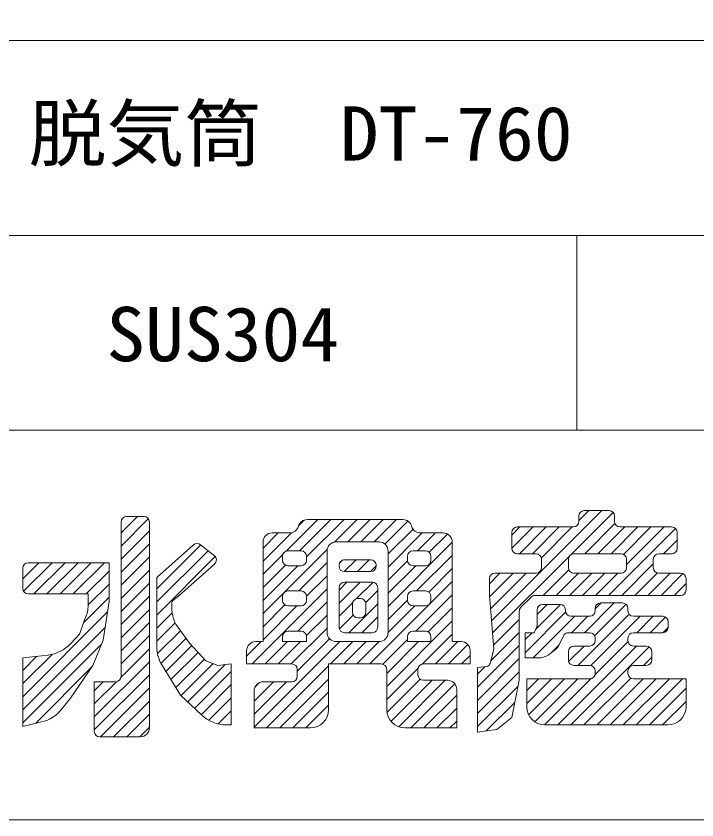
# Model space of a CAD drawing. Units: millimetres, scale not verified. Extents: x -190 to 190, y -305 to 303.
# Drawn here: x -86.3 to 18.5, y -304.8 to -181 of the extents above; entities that cross this region are included whole.
import ezdxf
from ezdxf.enums import TextEntityAlignment as Align

# ---------------------------------------------------------------- set-up
doc = ezdxf.new("R2010")
doc.units = ezdxf.units.MM
doc.header["$LTSCALE"] = 0.5
for name, color, linetype, lineweight in [('0-1_図面枠', 5, 'Continuous', 18), ('0-2_形状', 7, 'Continuous', 18), ('0-4_GREEN', 7, 'Continuous', 18)]:
    doc.layers.add(name, color=color, linetype=linetype, lineweight=lineweight)
doc.styles.add('ＭＳ ゴシック', font='')
doc.styles.get('ＭＳ ゴシック').set_extended_font_data('MS Gothic')

msp = doc.modelspace()

# ---------------------------------------------------------------- linework, layer by layer
at = {"layer": '0-1_図面枠'}
msp.add_lwpolyline([(-190.0007, -304.7643), (189.9993, -304.7643), (189.9993, 249.2357), (-190.0007, 249.2357)], close=True, dxfattribs=at)
at = {"layer": '0-2_形状'}
for p, q in [((-190.0007, -184.7643), (189.9993, -184.7643)), ((-190.0007, -214.7643), (189.9993, -214.7643)), ((-0.0007, -214.7643), (-0.0007, -244.7643)), ((-190.0007, -244.7643), (189.9993, -244.7643))]:
    msp.add_line(p, q, dxfattribs=at)
at = {"layer": '0-4_GREEN'}
for p, q in [((-13.1378, -274.1149), (3.8328, -257.1443)), ((-0.9482, -263.9419), (5.5769, -257.4167)), ((0.2961, -258.6644), (1.8162, -257.1443)), ((4.9558, -257.1443), (1.1402, -257.1443)), ((-70.1784, -260.5752), (-67.6595, -258.0562)), ((-70.1784, -262.5918), (-65.986, -258.3993)), ((-69.9957, -258.3758), (-69.8588, -258.239)), ((-66.6653, -258.0562), (-69.3343, -258.0562)), ((-44.738, -263.3669), (-39.8904, -258.5192)), ((-42.8368, -259.4491), (-41.9903, -258.6026)), ((-42.6861, -263.3316), (-37.8738, -258.5192)), ((-41.6166, -264.2787), (-35.8572, -258.5192)), ((-26.7958, -258.5192), (-41.5132, -258.5192)), ((-37.2997, -261.9783), (-33.8406, -258.5192)), ((-35.2614, -261.9567), (-31.824, -258.5192)), ((-33.2449, -261.9567), (-29.8075, -258.5192)), ((-31.2283, -261.9567), (-27.7909, -258.5192)), ((0.2961, -257.9884), (0.2961, -258.8209)), ((5.8, -258.8209), (5.8, -257.9884)), ((-70.1784, -258.9004), (-70.1784, -282.6489)), ((-65.8211, -283.8974), (-65.8211, -258.9004)), ((-29.55, -262.2949), (-26.0125, -258.7575)), ((-10.0238, -262.9345), (-6.7543, -259.665)), ((-10.0238, -260.9179), (-8.7709, -259.665)), ((-0.5481, -259.665), (-9.1796, -259.665)), ((-8.8626, -263.7899), (-4.7377, -259.665)), ((-6.846, -263.7899), (-2.7211, -259.665)), ((-5.4637, -264.4242), (-0.7046, -259.665)), ((1.2203, -263.7899), (5.8649, -259.1454)), ((3.2369, -263.7899), (7.3618, -259.665)), ((5.2535, -263.7899), (9.3783, -259.665)), ((14.5877, -259.665), (6.6442, -259.665)), ((7.1766, -263.8834), (11.3949, -259.665)), ((7.6346, -265.4419), (13.4115, -259.665)), ((-70.1784, -264.6083), (-65.8211, -260.2511)), ((-48.3219, -264.9342), (-43.9403, -260.5526)), ((-48.3219, -262.9176), (-45.986, -260.5817)), ((-44.2249, -260.5817), (-46.915, -260.5817)), ((-29.0582, -263.8197), (-25.2298, -259.9914)), ((-29.0582, -265.8363), (-23.8036, -260.5817)), ((-24.5369, -263.3316), (-21.787, -260.5817)), ((-20.6039, -260.5817), (-24.0841, -260.5817)), ((-22.7421, -263.5534), (-19.938, -260.7493)), ((-10.0238, -260.5092), (-10.0238, -262.9458)), ((4.8867, -270.2064), (15.1827, -259.9104)), ((15.4319, -262.9458), (15.4319, -260.5092)), ((-70.1784, -266.6249), (-65.8211, -262.2676)), ((-48.3219, -261.9886), (-48.3219, -277.3104)), ((-37.0538, -261.9567), (-30.4651, -261.9567)), ((-29.0582, -271.886), (-19.197, -262.0248)), ((-19.197, -277.3104), (-19.197, -261.9886)), ((13.3198, -263.7899), (15.4319, -261.6779)), ((-64.6745, -269.1873), (-57.9027, -262.4155)), ((-64.6745, -267.4518), (-59.0145, -262.4245)), ((-64.6745, -271.2039), (-56.782, -263.3114)), ((-57.9268, -262.3962), (-55.8249, -264.0765)), ((-45.0318, -269.7104), (-38.439, -263.1177)), ((-42.4608, -263.3316), (-44.4964, -263.3316)), ((-38.4607, -275.9035), (-38.4607, -263.3636)), ((-29.0582, -263.3636), (-29.0582, -275.9035)), ((-23.3124, -263.3316), (-25.2327, -263.3316)), ((-70.1784, -268.6415), (-65.8211, -264.2842)), ((-64.6745, -273.2205), (-55.6796, -264.2256)), ((-48.3219, -266.9508), (-45.3053, -263.9342)), ((-45.3406, -264.1758), (-45.3406, -264.7791)), ((-41.6166, -264.7791), (-41.6166, -264.1758)), ((-36.5878, -265.2996), (-36.033, -264.7448)), ((-35.811, -266.5394), (-33.9782, -264.7066)), ((-31.737, -264.7066), (-35.7819, -264.7066)), ((-33.7949, -266.5399), (-31.9616, -264.7066)), ((-26.0769, -264.1758), (-26.0769, -264.7791)), ((-24.6745, -269.5189), (-19.197, -264.0414)), ((-22.4682, -264.7791), (-22.4682, -264.1758)), ((-12.9825, -275.9762), (-1.1573, -264.151)), ((-9.1796, -263.7899), (-6.2813, -263.7899)), ((-5.4372, -264.6341), (-5.4372, -265.9249)), ((-1.3092, -265.9249), (-1.3092, -264.6341)), ((-0.4651, -263.7899), (6.7905, -263.7899)), ((7.6346, -264.6341), (7.6346, -265.9249)), ((11.7626, -265.9249), (11.7626, -264.6341)), ((12.6067, -263.7899), (14.5877, -263.7899)), ((-85.3142, -267.6446), (-82.8298, -265.1602)), ((-85.3142, -266.0044), (-85.3142, -269.1284)), ((-85.202, -269.549), (-80.8132, -265.1602)), ((-83.609, -269.9726), (-78.7966, -265.1602)), ((-81.5924, -269.9726), (-76.78, -265.1602)), ((-79.5758, -269.9726), (-74.7634, -265.1602)), ((-77.5592, -269.9726), (-72.7469, -265.1602)), ((-48.3219, -268.9673), (-44.8837, -265.5292)), ((-48.3219, -270.9839), (-42.9612, -265.6232)), ((-44.4964, -265.6232), (-42.4608, -265.6232)), ((-42.8237, -269.5189), (-38.4607, -265.1559)), ((-36.626, -265.5507), (-36.626, -265.6957)), ((-31.7783, -266.5399), (-30.8928, -265.6543)), ((-30.8928, -265.6957), (-30.8928, -265.5507)), ((-29.0582, -267.8529), (-26.0723, -264.867)), ((-29.0582, -269.8694), (-24.8119, -265.6232)), ((-25.2327, -265.6232), (-23.3124, -265.6232)), ((-22.8179, -269.6789), (-19.197, -266.058)), ((6.9033, -270.2064), (11.7626, -265.3471)), ((-75.5426, -269.9726), (-72.013, -266.443)), ((-70.1784, -270.6581), (-65.8211, -266.3008)), ((-41.6173, -270.3291), (-38.4607, -267.1725)), ((-35.7819, -266.5399), (-31.737, -266.5399)), ((-13.4637, -268.3911), (-11.8417, -266.769)), ((-13.4482, -270.3921), (-9.8251, -266.769)), ((-13.293, -272.2535), (-7.8085, -266.769)), ((-6.2813, -266.769), (-12.6196, -266.769)), ((-5.1962, -270.2064), (-1.2428, -266.2531)), ((-3.1796, -270.2064), (0.2578, -266.769)), ((-1.163, -270.2064), (2.2744, -266.769)), ((6.7905, -266.769), (-0.4651, -266.769)), ((0.8536, -270.2064), (4.291, -266.769)), ((2.8701, -270.2064), (6.3075, -266.769)), ((8.9199, -270.2064), (12.3865, -266.7398)), ((10.9365, -270.2064), (14.3739, -266.769)), ((15.9637, -266.769), (12.6067, -266.769)), ((12.953, -270.2064), (16.3142, -266.8452)), ((-75.2273, -271.6738), (-72.013, -268.4596)), ((-70.1784, -272.6747), (-65.8211, -268.3174)), ((-64.6745, -278.074), (-64.6745, -267.4518)), ((-36.626, -271.3876), (-33.3824, -268.144)), ((-36.626, -269.371), (-35.399, -268.144)), ((-31.5076, -268.144), (-35.7819, -268.144)), ((-33.9084, -270.6865), (-31.3762, -268.1543)), ((-31.8702, -280.7478), (-19.197, -268.0746)), ((-13.4637, -267.6132), (-13.4637, -270.2064)), ((14.9696, -270.2064), (16.8078, -268.3682)), ((16.8078, -269.3623), (16.8078, -267.6132)), ((-50.0194, -280.7478), (-38.4607, -269.1891)), ((-42.4608, -269.5189), (-44.4964, -269.5189)), ((-36.626, -268.9881), (-36.626, -275.0913)), ((-32.5206, -271.3153), (-30.6635, -269.4582)), ((-30.6635, -275.0913), (-30.6635, -268.9881)), ((-23.3124, -269.5189), (-25.2327, -269.5189)), ((-84.47, -269.9726), (-75.2237, -269.9726)), ((-75.9406, -274.4037), (-72.013, -270.4761)), ((-75.2237, -271.4721), (-75.2237, -269.9726)), ((-70.1784, -274.6912), (-65.8211, -270.334)), ((-48.3219, -273.0005), (-45.1491, -269.8277)), ((-45.3406, -270.3631), (-45.3406, -270.9664)), ((-41.6166, -270.9664), (-41.6166, -270.3631)), ((-33.3423, -270.6647), (-33.7179, -270.6647)), ((-29.0582, -273.9026), (-26.0769, -270.9213)), ((-26.0769, -270.3631), (-26.0769, -270.9664)), ((-24.8121, -275.7063), (-19.197, -270.0911)), ((-22.4682, -270.9664), (-22.4682, -270.3631)), ((-7.0604, -270.4535), (-8.6297, -272.0216)), ((15.9637, -270.2064), (-6.4637, -270.2064)), ((-62.3812, -271.5243), (-62.3812, -271.9913)), ((-48.3219, -275.0171), (-44.97, -271.6652)), ((-48.3219, -277.0337), (-43.0988, -271.8105)), ((-44.4964, -271.8105), (-42.4608, -271.8105)), ((-42.9613, -275.7063), (-38.4607, -271.2056)), ((-36.626, -273.4042), (-34.5403, -271.3184)), ((-35.1242, -275.9354), (-30.6635, -271.4747)), ((-34.5621, -271.5089), (-34.5621, -272.7997)), ((-32.4981, -272.7997), (-32.4981, -271.5089)), ((-29.0582, -275.9193), (-24.9495, -271.8105)), ((-25.2327, -271.8105), (-23.3124, -271.8105)), ((-22.902, -275.8127), (-19.197, -272.1077)), ((-6.3369, -275.3803), (-2.541, -271.5844)), ((-6.1252, -273.152), (-4.5546, -271.5814)), ((-2.612, -271.5814), (-5.281, -271.5814)), ((1.1743, -275.9354), (5.7575, -271.3522)), ((2.7278, -276.3985), (7.5701, -271.5562)), ((2.8187, -272.2744), (3.7409, -271.3522)), ((2.8187, -272.1964), (2.8187, -272.5705)), ((7.0198, -271.3522), (3.6629, -271.3522)), ((7.864, -272.5705), (7.864, -272.1964)), ((-85.3142, -285.7939), (-72.2631, -272.7428)), ((-70.1784, -276.7078), (-65.8211, -272.3505)), ((-64.6745, -275.2371), (-62.3115, -272.8741)), ((-41.6314, -276.393), (-38.4607, -273.2222)), ((-36.5778, -275.3725), (-34.4408, -273.2355)), ((-33.1076, -275.9354), (-30.6635, -273.4913)), ((-7.9598, -279.0198), (-1.737, -272.7969)), ((-6.7546, -279.8312), (-0.3381, -273.4147)), ((-6.1252, -272.4255), (-6.1252, -275.0188)), ((-1.7679, -272.5705), (-1.7679, -272.4255)), ((1.9746, -273.4147), (-0.9237, -273.4147)), ((-0.8423, -275.9354), (1.6785, -273.4147)), ((0.1659, -280.977), (8.0472, -273.0957)), ((2.1615, -280.9979), (9.7448, -273.4147)), ((13.2117, -273.4147), (8.7081, -273.4147)), ((9.2406, -275.9354), (11.7614, -273.4147)), ((-70.1784, -278.7244), (-65.8211, -274.3671)), ((-64.6745, -277.2536), (-61.8336, -274.4128)), ((-33.7179, -273.6438), (-33.3423, -273.6438)), ((-29.2875, -284.2148), (-19.197, -274.1243)), ((-12.8273, -277.8376), (-8.8771, -273.8874)), ((11.2572, -275.9354), (13.6533, -273.5394)), ((14.0559, -275.0913), (14.0559, -274.2588)), ((-85.3142, -287.8104), (-72.6301, -275.1264)), ((-64.568, -279.1637), (-61.0484, -275.6441)), ((-42.4608, -275.7063), (-44.4964, -275.7063)), ((-43.9697, -280.7478), (-38.4607, -275.2388)), ((-35.7819, -275.9354), (-31.5076, -275.9354)), ((-23.3124, -275.7063), (-25.2327, -275.7063)), ((-13.2811, -280.3079), (-8.8771, -275.9039)), ((-7.9598, -277.0032), (-6.892, -275.9354)), ((-1.3161, -275.9354), (1.9746, -275.9354)), ((8.7081, -275.9354), (13.2117, -275.9354)), ((13.2762, -275.933), (14.0534, -275.1558)), ((-70.1784, -280.741), (-65.8211, -276.3837)), ((-64.046, -280.6583), (-60.1837, -276.7961)), ((-45.3406, -276.5504), (-45.3406, -277.3104)), ((-43.0473, -281.842), (-38.0757, -276.8704)), ((-41.6166, -277.3104), (-41.6166, -276.5504)), ((-29.8892, -280.7834), (-26.0769, -276.971)), ((-26.0769, -276.5504), (-26.0769, -277.3104)), ((-23.8281, -280.772), (-19.197, -276.1409)), ((-22.4682, -277.3104), (-22.4682, -276.5504)), ((2.8187, -276.7796), (2.8187, -277.1537)), ((7.864, -277.1537), (7.864, -276.7796)), ((-85.3142, -289.827), (-73.1874, -277.7002)), ((-70.1865, -282.7657), (-65.8211, -278.4003)), ((-63.2837, -281.9126), (-59.2832, -277.9121)), ((-50.8445, -279.5563), (-48.5986, -277.3104)), ((-49.6979, -290.5091), (-36.4991, -277.3104)), ((-48.3219, -277.3104), (-49.4376, -277.3104)), ((-48.0028, -280.7478), (-44.5654, -277.3104)), ((-45.9863, -280.7478), (-42.5489, -277.3104)), ((-41.6166, -277.3104), (-45.3406, -277.3104)), ((-37.9199, -280.7478), (-34.4825, -277.3104)), ((-30.4651, -277.3104), (-37.0538, -277.3104)), ((-35.9034, -280.7478), (-32.466, -277.3104)), ((-33.8868, -280.7478), (-30.4493, -277.3103)), ((-29.2875, -282.1982), (-24.3996, -277.3104)), ((-22.4682, -277.3104), (-26.0769, -277.3104)), ((-21.7873, -280.7478), (-18.3499, -277.3104)), ((-19.7707, -280.7478), (-16.8028, -277.7799)), ((-17.8519, -277.3104), (-19.197, -277.3104)), ((-15.2984, -284.3418), (-8.8771, -277.9205)), ((-3.8991, -278.9922), (-2.7263, -277.8194)), ((-2.9508, -290.1434), (9.1947, -277.9979)), ((-1.2678, -280.3941), (1.1284, -277.9979)), ((-0.9342, -290.1434), (11.1029, -278.1063)), ((1.9746, -277.9979), (-0.4651, -277.9979)), ((2.7989, -282.3772), (7.8766, -277.2994)), ((10.6891, -277.9979), (8.7081, -277.9979)), ((-85.3142, -283.7773), (-80.809, -279.2721)), ((-85.3142, -281.7607), (-83.1279, -279.5744)), ((-62.5077, -283.1532), (-58.3184, -278.9638)), ((-50.8445, -278.7173), (-50.8445, -280.7478)), ((-17.7541, -280.7478), (-16.445, -279.4387)), ((-16.445, -280.7478), (-16.445, -278.7173)), ((-1.3092, -278.842), (-1.3092, -280.1328)), ((10.2488, -280.977), (11.5332, -279.6925)), ((11.5332, -280.1328), (11.5332, -278.842)), ((-74.3063, -288.9021), (-65.8211, -280.4169)), ((-61.7318, -284.3938), (-57.3535, -280.0156)), ((-60.9394, -285.6181), (-56.0151, -280.6938)), ((-59.9062, -286.6014), (-54.1528, -280.848)), ((-50.8445, -280.7478), (-43.8914, -280.7478)), ((-38.2314, -287.7878), (-38.2314, -280.7478)), ((-38.2314, -280.7478), (-30.1316, -280.7478)), ((-23.6274, -280.7478), (-16.445, -280.7478)), ((-15.2984, -286.3583), (-8.8771, -279.9371)), ((-7.9598, -279.8312), (-5.9434, -279.8312)), ((-83.3777, -289.9071), (-74.735, -281.2645)), ((-58.8729, -287.5847), (-53.208, -281.9198)), ((-47.7738, -290.6017), (-38.2314, -281.0592)), ((-43.0473, -281.592), (-43.0473, -282.6536)), ((-29.2875, -286.2314), (-24.4474, -281.3913)), ((-29.2875, -281.592), (-29.2875, -287.7878)), ((-24.4716, -282.4244), (-24.4716, -281.592)), ((-15.2984, -282.3252), (-14.159, -281.1858)), ((-15.2984, -288.3749), (-8.8771, -281.9537)), ((-0.4651, -280.977), (1.9746, -280.977)), ((2.8187, -281.8211), (2.8187, -282.1952)), ((7.864, -282.1952), (7.864, -281.8211)), ((8.7081, -280.977), (10.6891, -280.977)), ((-74.3063, -290.9187), (-65.8211, -282.4335)), ((-45.7573, -290.6017), (-38.2314, -283.0758)), ((-29.2548, -288.2153), (-24.1369, -283.0974)), ((-28.6247, -289.6018), (-22.2915, -283.2686)), ((-27.4377, -290.4314), (-20.2749, -283.2686)), ((-19.9159, -283.2686), (-23.6274, -283.2686)), ((-7.7305, -286.8568), (-3.9131, -283.0394)), ((-7.7305, -284.8402), (-5.9297, -283.0394)), ((-7.4373, -288.5801), (-1.8965, -283.0394)), ((-6.4977, -289.6572), (0.1201, -283.0394)), ((-4.9669, -290.1429), (2.1565, -283.0196)), ((1.0824, -290.1434), (8.2946, -282.9312)), ((3.099, -290.1434), (10.203, -283.0394)), ((5.1156, -290.1434), (12.2195, -283.0394)), ((7.1321, -290.1434), (14.2361, -283.0394)), ((9.1487, -290.1434), (16.2527, -283.0394)), ((-74.3063, -286.8855), (-70.9058, -283.4849)), ((-74.3063, -284.8689), (-72.9305, -283.493)), ((-73.3431, -291.972), (-65.8211, -284.45)), ((-65.8211, -290.565), (-65.8211, -283.493)), ((-57.8397, -288.568), (-53.208, -283.9364)), ((-49.6979, -288.4925), (-44.703, -283.4977)), ((-49.6979, -286.476), (-46.7196, -283.4977)), ((-49.5804, -284.342), (-48.8536, -283.6151)), ((-43.8914, -283.4977), (-48.2909, -283.4977)), ((-25.5915, -290.6017), (-18.8037, -283.8139)), ((-15.2984, -290.3915), (-9.0527, -284.1458)), ((11.1653, -290.1434), (16.8078, -284.5008)), ((-49.6979, -284.9046), (-49.6979, -290.6017)), ((-43.7407, -290.6017), (-38.2314, -285.0924)), ((-23.5749, -290.6017), (-18.509, -285.5358)), ((-71.3265, -291.972), (-65.8211, -286.4666)), ((-56.6809, -289.4258), (-53.208, -285.9529)), ((-41.7241, -290.6017), (-38.2314, -287.109)), ((-13.9549, -291.0647), (-9.5573, -286.667)), ((13.1819, -290.1434), (16.8078, -286.5174)), ((-55.2277, -289.9892), (-53.208, -287.9695)), ((-21.5583, -290.6017), (-18.509, -287.5524)), ((-69.3099, -291.972), (-65.8211, -288.4832)), ((-19.5417, -290.6017), (-18.509, -289.569)), ((-85.3142, -290.3678), (-82.4069, -289.6761)), ((-67.2933, -291.972), (-65.8211, -290.4998)), ((-53.3606, -290.1387), (-53.208, -289.9861)), ((-49.6979, -290.6017), (-41.0452, -290.6017)), ((-4.9166, -290.1434), (13.994, -290.1434)), ((-73.4622, -291.972), (-67.2281, -291.972))]:
    msp.add_line(p, q, dxfattribs=at)
for points in [[(-72.013, -269.9726), (-72.013, -265.1602), (-84.47, -265.1602)], [(-55.7914, -265.367), (-61.2345, -270.2017), (-62.0641, -270.8649)], [(-79.2856, -287.6798), (-77.9756, -286.0138), (-74.5357, -280.9723), (-72.9304, -277.0765), (-72.013, -271.1184), (-72.013, -269.9726)], [(-13.3767, -280.6582), (-12.7757, -278.4562), (-13.4637, -270.2064)], [(-77.9355, -277.606), (-76.5996, -276.1599), (-75.5825, -273.4494)], [(-8.8771, -272.6187), (-8.8771, -283.2686), (-10.0238, -288.9976), (-12.3171, -290.8309), (-15.2984, -291.2564)], [(-61.2544, -275.3695), (-59.6292, -277.5349), (-57.1066, -280.2848), (-55.272, -280.9723), (-53.208, -280.7431), (-53.208, -290.1387), (-53.9394, -290.1387)], [(-7.9598, -279.8312), (-7.9598, -275.9354), (-6.5838, -275.9354), (-6.1252, -274.9042)], [(-4.2167, -279.239), (-2.9145, -278.227), (-2.0825, -276.4256)], [(-85.3142, -290.3678), (-85.3142, -279.8265), (-81.4248, -279.378)], [(-57.8191, -288.5876), (-61.0052, -285.5555), (-63.8181, -281.0582)], [(-15.2984, -291.2564), (-15.2984, -281.2786), (-13.7439, -281.152)], [(1.9746, -283.0394), (-7.7305, -283.0394), (-7.7305, -287.3295)], [(16.8078, -287.3295), (16.8078, -283.0394), (8.7081, -283.0394)], [(-71.0226, -283.493), (-74.3063, -283.493), (-74.3063, -291.1278)], [(-26.4736, -290.6017), (-18.509, -290.6017), (-18.509, -284.6755)]]:
    msp.add_lwpolyline(points, dxfattribs=at)
for centre, radius, start, end in [((1.1402, -257.9884), 0.8441, 90, 180), ((4.9558, -257.9884), 0.8441, 0, 90), ((-69.3343, -258.9004), 0.8441, 90, 180), ((-66.6653, -258.9004), 0.8441, 0, 90), ((-41.5132, -259.9262), 1.4069, 90, 164.51187), ((-26.7958, -259.9262), 1.4069, 15.48813, 90), ((-44.2249, -259.1748), 1.4069, 270, 344.51187), ((-24.0841, -259.1748), 1.4069, 195.48813, 270), ((-9.1796, -260.5092), 0.8441, 90, 180), ((-0.5481, -258.8209), 0.8441, 270, 0), ((6.6442, -258.8209), 0.8441, 180, 270), ((14.5877, -260.5092), 0.8441, 0, 90), ((-46.915, -261.9886), 1.4069, 90, 180), ((-20.6039, -261.9886), 1.4069, 0, 90), ((-58.4539, -263.0556), 0.8441, 51.36087, 131.61248), ((-37.0538, -263.3636), 1.4069, 90, 180), ((-30.4651, -263.3636), 1.4069, 0, 90), ((-44.4964, -264.1758), 0.8441, 90, 180), ((-42.4608, -264.1758), 0.8441, 0, 90), ((-25.2327, -264.1758), 0.8441, 90, 180), ((-23.3124, -264.1758), 0.8441, 0, 90), ((-9.1796, -262.9458), 0.8441, 180, 270), ((14.5877, -262.9458), 0.8441, 270, 0), ((-56.352, -264.7359), 0.8441, 311.61249, 51.36087), ((-44.4964, -264.7791), 0.8441, 180, 270), ((-42.4608, -264.7791), 0.8441, 270, 0), ((-35.7819, -265.5507), 0.8441, 90, 180), ((-31.737, -265.5507), 0.8441, 0, 90), ((-25.2327, -264.7791), 0.8441, 180, 270), ((-23.3124, -264.7791), 0.8441, 270, 0), ((-6.2813, -264.6341), 0.8441, 0, 90), ((-0.4651, -264.6341), 0.8441, 90, 180), ((6.7905, -264.6341), 0.8441, 0, 90), ((12.6067, -264.6341), 0.8441, 90, 180), ((-84.47, -266.0044), 0.8441, 90, 180), ((-35.7819, -265.6957), 0.8441, 180, 270), ((-31.737, -265.6957), 0.8441, 270, 0), ((-6.2813, -265.9249), 0.8441, 270, 0), ((-0.4651, -265.9249), 0.8441, 180, 270), ((6.7905, -265.9249), 0.8441, 270, 0), ((12.6067, -265.9249), 0.8441, 180, 270), ((-12.6196, -267.6132), 0.8441, 90, 180), ((15.9637, -267.6132), 0.8441, 0, 90), ((-35.7819, -268.9881), 0.8441, 90, 180), ((-31.5076, -268.9881), 0.8441, 0, 90), ((-84.47, -269.1284), 0.8441, 180, 270), ((-44.4964, -270.3631), 0.8441, 90, 180), ((-42.4608, -270.3631), 0.8441, 0, 90), ((-25.2327, -270.3631), 0.8441, 90, 180), ((-23.3124, -270.3631), 0.8441, 0, 90), ((15.9637, -269.3623), 0.8441, 270, 0), ((-61.537, -271.5243), 0.8442, 128.63913, 180), ((-44.4964, -270.9664), 0.8441, 180, 270), ((-42.4608, -270.9664), 0.8441, 270, 0), ((-33.7179, -271.5089), 0.8441, 90, 180), ((-33.3423, -271.5089), 0.8441, 0, 90), ((-25.2327, -270.9664), 0.8441, 180, 270), ((-23.3124, -270.9664), 0.8441, 270, 0), ((-6.4637, -271.0506), 0.8441, 90, 134.9788), ((-80.8514, -271.4721), 5.6277, 339.43001, 360), ((-56.7535, -271.9913), 5.6277, 180, 216.89025), ((-8.033, -272.6187), 0.8441, 134.9788, 180), ((-5.281, -272.4255), 0.8441, 90, 180), ((-2.612, -272.4255), 0.8441, 0, 90), ((3.6629, -272.1964), 0.8441, 90, 180), ((7.0198, -272.1964), 0.8441, 0, 90), ((-33.7179, -272.7997), 0.8441, 180, 270), ((-33.3423, -272.7997), 0.8441, 270, 0), ((-0.9237, -272.5705), 0.8441, 180, 270), ((1.9746, -272.5705), 0.8441, 270, 0), ((8.7081, -272.5705), 0.8441, 180, 270), ((13.2117, -274.2588), 0.8441, 0, 90), ((-44.4964, -276.5504), 0.8441, 90, 180), ((-42.4608, -276.5504), 0.8441, 0, 90), ((-37.0538, -275.9035), 1.4069, 180, 270), ((-35.7819, -275.0913), 0.8441, 180, 270), ((-31.5076, -275.0913), 0.8441, 270, 0), ((-30.4651, -275.9035), 1.4069, 270, 0), ((-25.2327, -276.5504), 0.8441, 90, 180), ((-23.3124, -276.5504), 0.8441, 0, 90), ((-1.3161, -276.7796), 0.8441, 90, 155.20872), ((1.9746, -276.7796), 0.8441, 0, 90), ((8.7081, -276.7796), 0.8441, 90, 180), ((13.2117, -275.0913), 0.8441, 270, 0), ((1.9746, -277.1537), 0.8441, 270, 0), ((8.7081, -277.1537), 0.8441, 180, 270), ((-82.0694, -273.7874), 5.6277, 276.57711, 317.26948), ((-59.0468, -278.074), 5.6277, 180, 212.02446), ((-49.4376, -278.7173), 1.4069, 90, 180), ((-17.8519, -278.7173), 1.4069, 0, 90), ((-0.4651, -278.842), 0.8441, 90, 180), ((10.6891, -278.842), 0.8441, 0, 90), ((-5.9434, -277.0173), 2.8138, 270, 307.85445), ((-43.8914, -281.592), 0.8441, 0, 90), ((-30.1316, -281.592), 0.8441, 0, 90), ((-23.6274, -281.592), 0.8441, 90, 180), ((-14.1911, -280.436), 0.8442, 301.98631, 344.73412), ((-0.4651, -280.1328), 0.8441, 180, 270), ((10.6891, -280.1328), 0.8441, 270, 0), ((1.9746, -281.8211), 0.8441, 0, 90), ((8.7081, -281.8211), 0.8441, 90, 180), ((-71.0226, -282.6489), 0.8441, 270, 0), ((-43.8914, -282.6536), 0.8441, 270, 0), ((-23.6274, -282.4244), 0.8441, 180, 270), ((-19.9159, -284.6755), 1.4069, 0, 90), ((1.9746, -282.1952), 0.8441, 270, 0), ((8.7081, -282.1952), 0.8441, 180, 270), ((-48.2909, -284.9046), 1.4069, 90, 180), ((-83.7095, -284.2013), 5.6277, 283.38294, 321.82217), ((-41.0452, -287.7878), 2.8138, 270, 0), ((-26.4736, -287.7878), 2.8138, 180, 270), ((-4.9166, -287.3295), 2.8138, 180, 270), ((13.994, -287.3295), 2.8138, 270, 0), ((-53.9394, -284.511), 5.6277, 226.41835, 270), ((-67.2281, -290.565), 1.4069, 270, 0), ((-73.4622, -291.1278), 0.8442, 180, 270)]:
    msp.add_arc(centre, radius, start, end, dxfattribs=at)

# ---------------------------------------------------------------- texts
at = {"layer": '0-4_GREEN', "style": 'ＭＳ ゴシック', "width": 1.05}
for s, p in [('脱気筒\u3000DT-760', (-84.4112, -205.7665)), ('SUS304', (-72.4529, -236.6539))]:
    msp.add_text(s, height=8.363, dxfattribs=at).set_placement(p, align=Align.BOTTOM_LEFT)

doc.saveas('drawing.dxf')
